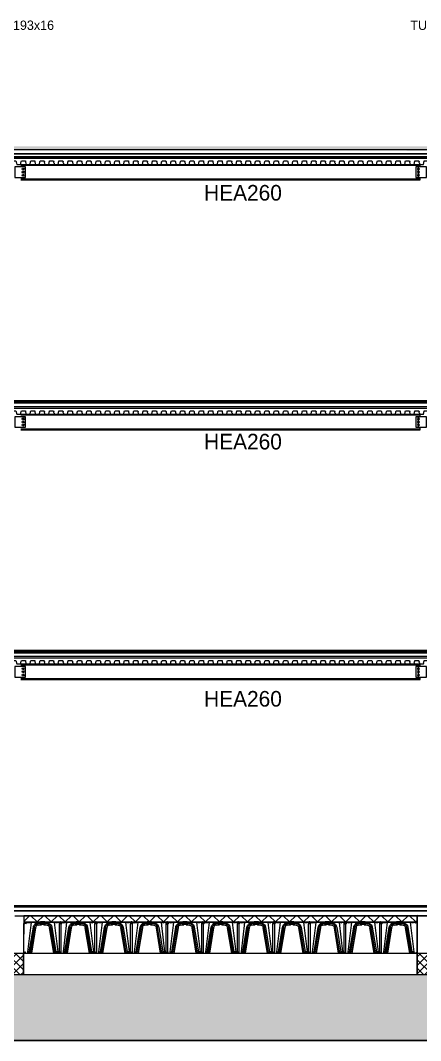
# Model space of a CAD drawing. Header units: millimetres. Extents: x -6949 to 549764, y -83146 to 127128.
# Drawn here: x 288671 to 295079, y 60513 to 76849 of the extents above; entities that cross this region are included whole.
import ezdxf

# ---------------------------------------------------------------- set-up
doc = ezdxf.new("R2010")
doc.units = ezdxf.units.MM
for name, color, linetype, lineweight in [('armatura', 1, 'Continuous', 15), ('bulloni', 5, 'Continuous', 9), ('fonda', 7, 'Continuous', 18), ('iglù', 252, 'Continuous', 9), ('Layer4', 7, 'Continuous', 15), ('piastra', 6, 'Continuous', 18), ('S-BEAM', 5, 'Continuous', 18), ('S-FSTN', 7, 'Continuous', 18), ('solaio2', 7, 'Continuous', 9)]:
    doc.layers.add(name, color=color, linetype=linetype, lineweight=lineweight)
doc.layers.add('quote', color=7, linetype='Continuous', lineweight=5, true_color=0x383838)
doc.styles.get("Standard").update_dxf_attribs({"font": ''})
doc.styles.get('Standard').set_extended_font_data('Bahnschrift Light')

# ---------------------------------------------------------------- blocks, each defined once
blk = doc.blocks.new('*U369')
at = {"layer": 'bulloni'}
blk.add_lwpolyline([(-16, 0), (-8, -14), (8, -14), (16, 0), (8, 14), (-8, 14)], close=True, dxfattribs=at)
for radius in [9, 7.88]:
    blk.add_circle((0, 0), radius, dxfattribs=at)
blk = doc.blocks.new('*U370')
at = {"color": 0, "linetype": 'ByBlock', "lineweight": -2, "transparency": 16777216}
for p in [(0, 0), (0, -50), (0, -100)]:
    blk.add_blockref('*U369', p, dxfattribs=at)
blk = doc.blocks.new('*U379')
at = {"layer": 'bulloni'}
blk.add_lwpolyline([(-16, 0), (-8, -14), (8, -14), (16, 0), (8, 14), (-8, 14)], close=True, dxfattribs=at)
for radius in [9, 7.88]:
    blk.add_circle((0, 0), radius, dxfattribs=at)
blk = doc.blocks.new('*U380')
at = {"color": 0, "linetype": 'ByBlock', "lineweight": -2, "transparency": 16777216}
for p in [(0, 0), (0, -50), (0, -100)]:
    blk.add_blockref('*U379', p, dxfattribs=at)
blk = doc.blocks.new('*U426')
at = {"layer": 'bulloni'}
blk.add_lwpolyline([(-16, 0), (-8, -14), (8, -14), (16, 0), (8, 14), (-8, 14)], close=True, dxfattribs=at)
for radius in [9, 7.88]:
    blk.add_circle((0, 0), radius, dxfattribs=at)
blk = doc.blocks.new('*U427')
at = {"color": 0, "linetype": 'ByBlock', "lineweight": -2, "transparency": 16777216}
for p in [(0, 0), (0, -50), (0, -100)]:
    blk.add_blockref('*U426', p, dxfattribs=at)
blk = doc.blocks.new('*U438')
at = {"layer": 'bulloni'}
blk.add_lwpolyline([(-16, 0), (-8, -14), (8, -14), (16, 0), (8, 14), (-8, 14)], close=True, dxfattribs=at)
for radius in [9, 7.88]:
    blk.add_circle((0, 0), radius, dxfattribs=at)
blk = doc.blocks.new('*U439')
at = {"color": 0, "linetype": 'ByBlock', "lineweight": -2, "transparency": 16777216}
for p in [(0, 0), (0, -50), (0, -100)]:
    blk.add_blockref('*U438', p, dxfattribs=at)
blk = doc.blocks.new('*U453')
at = {"layer": 'bulloni'}
blk.add_lwpolyline([(-16, 0), (-8, -14), (8, -14), (16, 0), (8, 14), (-8, 14)], close=True, dxfattribs=at)
for radius in [9, 7.88]:
    blk.add_circle((0, 0), radius, dxfattribs=at)
blk = doc.blocks.new('*U454')
at = {"color": 0, "linetype": 'ByBlock', "lineweight": -2, "transparency": 16777216}
for p in [(0, 0), (0, -50), (0, -100)]:
    blk.add_blockref('*U453', p, dxfattribs=at)
blk = doc.blocks.new('*U469')
at = {"layer": 'bulloni'}
blk.add_lwpolyline([(-16, 0), (-8, -14), (8, -14), (16, 0), (8, 14), (-8, 14)], close=True, dxfattribs=at)
for radius in [9, 7.88]:
    blk.add_circle((0, 0), radius, dxfattribs=at)
blk = doc.blocks.new('*U470')
at = {"color": 0, "linetype": 'ByBlock', "lineweight": -2, "transparency": 16777216}
for p in [(0, 0), (0, -50), (0, -100)]:
    blk.add_blockref('*U469', p, dxfattribs=at)
blk = doc.blocks.new('solido h 50')
at = {"linetype": 'Continuous'}
for p, q in [((107.6, 927.3), (108.9, 933.3)), ((110.2, 934.3), (113.1, 934.3)), ((115.6, 928.1), (114.5, 933.3)), ((117.8, 931.5), (115.8, 928.1)), ((140.9, 931.9), (123.5, 790.9)), ((126.8, 930.8), (126.5, 931.3)), ((140.8, 931.6), (126.8, 930.8)), ((140.9, 931.9), (140.9, 931.9)), ((140.9, 931.9), (140.9, 931.9)), ((140.9, 931.9), (140.9, 931.9)), ((140.9, 931.9), (140.9, 931.9)), ((141.6, 932.6), (141.6, 932.6)), ((150.4, 933.4), (150.3, 933.4)), ((174.8, 934.2), (174.6, 934.2)), ((177, 934.2), (174.7, 934.2)), ((176.1, 934.2), (174.8, 934.2)), ((177, 934.2), (176.1, 934.2)), ((177.3, 934.2), (177, 934.2)), ((177.3, 934.2), (177.3, 934.2)), ((177.3, 934.2), (177.3, 934.2)), ((177.9, 934.2), (177.3, 934.2)), ((177.9, 934.2), (177.3, 934.2)), ((177.9, 934.2), (177.9, 934.2)), ((179, 934.2), (177.9, 934.2)), ((206.9, 934.3), (186.3, 934.3)), ((186.3, 934.3), (206.9, 934.3)), ((191.9, 927.2), (193, 932.3)), ((200, 934.3), (193.2, 934.3)), ((193.2, 934.3), (193.2, 934.3)), ((199.3, 933), (193.9, 933)), ((200, 934.3), (200, 934.3)), ((200.1, 932.3), (201.2, 927.2)), ((242.8, 933.4), (242.8, 933.4)), ((251.6, 932.6), (251.6, 932.6)), ((252.3, 931.9), (252.3, 931.9)), ((252.3, 931.9), (252.3, 931.9)), ((252.3, 931.9), (252.3, 931.9)), ((252.3, 931.9), (252.3, 931.9)), ((252.3, 931.9), (269.6, 790.9)), ((267.8, 930.7), (252.3, 931.6)), ((278, 924.7), (279.6, 932.3)), ((280.5, 933), (281.9, 933)), ((282.8, 932.3), (284.5, 924.3)), ((107.6, 927.3), (107.6, 927.3)), ((107.6, 927.2), (107.6, 927.3)), ((107.6, 927.2), (107.6, 927.2)), ((107.6, 925.6), (107.6, 927.2)), ((107.6, 785.4), (107.6, 907.8)), ((151.9, 908.6), (132.4, 790.9)), ((136.8, 785.3), (157.1, 907.8)), ((163, 906.8), (142.7, 784.3)), ((142.7, 784.3), (163, 906.8)), ((151.9, 908.6), (151.9, 908.6)), ((163, 906.8), (163, 906.8)), ((163, 906.8), (163, 906.8)), ((190.6, 920.7), (190.6, 920.7)), ((190.6, 920.7), (190.7, 920.7)), ((190.6, 920.7), (190.7, 920.7)), ((190.6, 920.7), (190.6, 920.7)), ((191.4, 921.8), (191.3, 921.3)), ((191.3, 921.3), (191.3, 921.3)), ((191.3, 921.3), (191.3, 921.3)), ((191.6, 922.7), (191.4, 921.9)), ((191.4, 921.9), (191.4, 921.8)), ((191.6, 922.9), (191.6, 922.9)), ((191.6, 922.9), (191.6, 922.7)), ((191.6, 922.9), (191.6, 922.9)), ((192.2, 923.6), (192.2, 923.6)), ((201.5, 922.9), (201.5, 922.9)), ((201.6, 922.7), (201.5, 922.9)), ((201.5, 922.9), (201.5, 922.9)), ((201.7, 921.9), (201.6, 922.7)), ((201.8, 921.6), (201.7, 921.9)), ((201.9, 921.3), (201.8, 921.6)), ((201.9, 921.3), (201.9, 921.3)), ((201.9, 921.3), (201.9, 921.3)), ((202.5, 920.7), (202.6, 920.7)), ((202.6, 920.7), (202.9, 920.7)), ((202.9, 920.7), (202.6, 920.7)), ((230.2, 906.8), (230.2, 906.8)), ((250.4, 784.3), (230.2, 906.8)), ((230.2, 906.8), (230.2, 906.8)), ((230.2, 906.8), (250.4, 784.3)), ((256.3, 785.3), (236, 907.8)), ((241.2, 908.6), (241.2, 908.6)), ((260.7, 790.9), (241.2, 908.6)), ((277.7, 924.7), (274.2, 930.9)), ((277.7, 924.7), (277.7, 924.7)), ((278, 924.7), (278, 924.7)), ((278, 924.7), (278, 924.7)), ((278, 924.7), (278, 924.7)), ((284.5, 924.3), (284.5, 924.4)), ((284.5, 924.4), (284.5, 924.4)), ((286.3, 927.1), (284.7, 924.3)), ((284.8, 924.3), (284.7, 924.3)), ((287.1, 927.3), (286.6, 927.3)), ((287.1, 927.3), (287.1, 927.3)), ((287.1, 784.3), (287.1, 927.3)), ((107.6, 785.4), (108.2, 785.4)), ((107.6, 784.9), (107.6, 785.4)), ((108.2, 784.9), (107.6, 784.9)), ((107.6, 784.9), (107.6, 784.9)), ((108.2, 785.4), (108.6, 785.4)), ((108.5, 784.9), (108.2, 784.9)), ((108.5, 784.9), (109.7, 784.9)), ((109.8, 785.4), (108.6, 785.4)), ((112.7, 784.9), (109.7, 784.9)), ((109.8, 785.4), (112.2, 785.4)), ((113.5, 785.4), (112.2, 785.4)), ((113.9, 784.9), (112.7, 784.9)), ((112.8, 784.3), (112.7, 784.9)), ((112.8, 784.3), (114, 784.3)), ((114, 785.4), (113.5, 785.4)), ((113.9, 784.9), (130.1, 784.9)), ((114, 784.3), (113.9, 784.9)), ((123.5, 785.4), (114, 785.4)), ((114, 784.3), (130.1, 784.3)), ((123.5, 790.9), (123.4, 784.9)), ((124.4, 790.9), (123.5, 790.9)), ((124.4, 790.9), (132.5, 790.9)), ((130.1, 784.9), (136.4, 784.9)), ((136.8, 784.3), (130.1, 784.3)), ((131.5, 785.3), (132.5, 790.9)), ((135.3, 790.1), (134.9, 785)), ((137.3, 790.9), (136.2, 790.9)), ((136.8, 785.1), (136.8, 784.3)), ((141.1, 784.3), (136.8, 784.3)), ((141.1, 784.3), (142.7, 784.3)), ((252.1, 784.3), (250.4, 784.3)), ((256.5, 784.3), (252.1, 784.3)), ((255.9, 790.9), (256.9, 790.9)), ((256.3, 785.3), (256.4, 784.9)), ((256.8, 784.9), (256.4, 784.9)), ((256.4, 784.9), (256.5, 784.3)), ((256.5, 784.3), (256.9, 784.3)), ((287.1, 784.9), (256.8, 784.9)), ((256.8, 784.9), (256.8, 784.9)), ((256.9, 784.3), (256.9, 784.3)), ((263.1, 784.3), (256.9, 784.3)), ((258.3, 785), (257.8, 790.1)), ((268.7, 790.9), (260.7, 790.9)), ((261.6, 785.3), (260.7, 790.9)), ((279.3, 784.3), (263.1, 784.3)), ((268.7, 790.9), (269.6, 790.9)), ((269.6, 790.9), (269.7, 784.9)), ((279.3, 784.3), (280.5, 784.3)), ((279.9, 790.1), (279.5, 785)), ((286.7, 784.3), (280.5, 784.3)), ((281.8, 790.9), (280.8, 790.9)), ((283.2, 785), (282.7, 790.1)), ((287.1, 784.3), (286.7, 784.3))]:
    blk.add_line(p, q, dxfattribs=at)
for points in [[(173.4, 931, 0.136663), (161.4, 925.6, 0.075513), (156.2, 919.8, 0.069948), (152.9, 912.6, 0.0344), (151.9, 908.6)], [(157.1, 907.8, -0.089518), (159.9, 915.6, -0.08462), (164.5, 921.1, -0.102034), (171.3, 925, -0.039458), (174.2, 925.6)], [(175.1, 919.3, 0.133193), (168.5, 916.4, 0.106303), (164.5, 911.4, 0.076859), (163, 906.8)], [(191.6, 922.9, -0.162784), (192, 923.5, -0.095787), (192.2, 923.6)], [(201, 923.6, -0.128744), (201.2, 923.4, -0.135765), (201.5, 922.9)], [(218, 919.3, -0.115244), (223.8, 917, -0.089496), (227.6, 913.3, -0.111107), (230.2, 906.8)], [(236, 907.8, 0.089518), (233.3, 915.6, 0.08462), (228.7, 921.1, 0.102034), (221.9, 925, 0.039458), (219, 925.6)], [(241.2, 908.6, 0.07966), (238.3, 917.5, 0.08148), (233.1, 924.4, 0.113923), (223.6, 930.1, 0.040821), (219.8, 931)]]:
    blk.add_lwpolyline(points, format="xyb", dxfattribs=at)
for centre, radius, start, end in [((110.2, 933), 1.35, 90, 168), ((113.1, 933), 1.35, 12, 90), ((122.1, 929.1), 4.95, 27, 150), ((141.6, 931.9), 0.75, 91.9179, 173.9883), ((141.6, 931.8), 0.75, 91.9181, 173.9882), ((167.2, 680.5), 253.4, 91.6199, 95.8125), ((188.6, 116.1), 818.2, 90.9842, 92.0008), ((196.6, 773.8), 158.8, 91.2231, 98.3969), ((196.6, -692.2), 1626.5, 90.3633, 90.6196), ((186.3, 932.8), 1.5, 90, 90.3633), ((193.2, 933), 1.35, 90, 98.8655), ((193.9, 932.1), 0.9, 90, 168), ((199.3, 932.1), 0.9, 12, 90), ((200, 933), 1.35, 81.1345, 90), ((196.6, 773.8), 158.8, 81.6031, 88.7768), ((203.8, 90.8), 843.5, 88.01, 89.7898), ((225.9, 680.5), 253.4, 84.1906, 88.3832), ((251.6, 931.9), 0.75, 6.0149, 88.0851), ((251.6, 931.9), 0.75, 6.0148, 88.0852), ((271, 929.1), 3.6, 30, 152.9143), ((280.5, 932.1), 0.9, 90, 168), ((281.9, 932.1), 0.9, 12, 90), ((-10694, 899.6), 10801.6, 0.04323, 0.13798), ((108.2, 906.6), 1.17, 78.7223, 91.1428), ((115.7, 928.1), 0.159, 213.856, 328.0392), ((196.6, 773.8), 153.4, 89.9999, 98.3968), ((196.6, 773.8), 147, 92.3342, 98.3969), ((196.6, 773.8), 147, 92.3339, 98.3969), ((190.6, 921.5), 0.75, 276.8301, 347.6969), ((190.6, 921.5), 0.75, 276.7973, 347.7432), ((196.3, 767.4), 156.2, 89.9081, 91.5201), ((196.6, 773.8), 153.4, 81.6032, 90.0001), ((196.8, 763.3), 160.4, 88.5128, 90.0819), ((202.6, 921.5), 0.75, 192.2309, 262.2068), ((202.6, 921.5), 0.751, 192.2044, 262.2384), ((196.6, 773.8), 147, 81.6031, 87.5469), ((196.6, 773.8), 147, 81.6031, 87.5469), ((277.8, 924.8), 0.15, 213.9796, 339.3171), ((284.6, 924.4), 0.15, 200.4704, 330.0115), ((284.6, 924.4), 0.15, 192.0138, 329.9989), ((286.6, 927), 0.3, 90.0075, 149.9931), ((131.1, 785.3), 0.452, 269.7718, 350.4703), ((134.8, 785), 0.15, 270, 355), ((136.2, 790), 0.9, 90, 175), ((136.4, 785.3), 0.45, 270, 324.2654), ((136.4, 785.3), 0.45, 324.2654, 350.6), ((137.3, 790), 0.9, 56.716, 90), ((255.9, 790), 0.9, 90, 123.284), ((256.9, 790), 0.9, 5, 90), ((258.4, 785), 0.15, 185, 270), ((262.1, 785.3), 0.452, 189.5297, 270.2282), ((279.3, 785), 0.15, 270, 355), ((280.8, 790), 0.9, 90, 175), ((281.8, 790), 0.9, 5, 90), ((283.3, 785), 0.15, 185, 270)]:
    blk.add_arc(centre, radius, start, end, dxfattribs=at)
blk = doc.blocks.new('*U483')
at = {"layer": 'iglù', "linetype": 'Continuous', "xscale": -3.333639676299367, "yscale": 3.333639676299367, "zscale": 3.333639676299367}
blk.add_blockref('solido h 50', (658, -2865), dxfattribs=at)
blk = doc.blocks.new('*U484')
at = {"layer": 'S-BEAM', "color": 0, "linetype": 'ByBlock', "lineweight": -2, "transparency": 16777216}
for p in [(0, 0), (570, 0), (1140, 0), (1710, 0), (2280, 0), (2850, 0), (3420, 0), (3990, 0), (4560, 0), (5130, 0), (5700, 0)]:
    blk.add_blockref('*U483', p, dxfattribs=at)
blk = doc.blocks.new('*U487')
at = {"layer": 'Layer4'}
for points in [[(-110, 11), (-106, 27), (-44, 27), (-40, 11)], [(-35, -10), (-33, -9), (-36, 1), (-38, 11), (-40, 11)], [(35, -10), (33, -9), (36, 1), (38, 11), (40, 11)], [(40, 11), (44, 27), (106, 27), (110, 11)], [(-35, -10), (-31, -27), (31, -27), (35, -10)]]:
    blk.add_lwpolyline(points, dxfattribs=at)
blk = doc.blocks.new('*U488')
at = {"layer": 'fonda', "color": 0, "linetype": 'ByBlock', "lineweight": -2, "transparency": 16777216}
for p in [(22800, 0), (22950, 0), (23100, 0), (23250, 0), (23400, 0), (23550, 0), (23700, 0), (23850, 0), (24000, 0), (24150, 0), (24300, 0), (24450, 0), (24600, 0), (24750, 0), (24900, 0), (25050, 0), (25200, 0), (25350, 0), (25500, 0), (25650, 0), (25800, 0), (25950, 0), (26100, 0), (26250, 0), (26400, 0), (26550, 0), (26700, 0), (26850, 0), (27000, 0), (27150, 0), (27300, 0), (27450, 0), (27600, 0), (27750, 0), (27900, 0), (28050, 0), (28200, 0), (28350, 0), (28500, 0), (28650, 0), (28800, 0), (28950, 0), (29100, 0), (29250, 0)]:
    blk.add_blockref('*U487', p, dxfattribs=at)
blk = doc.blocks.new('*U489')
at = {"layer": 'Layer4'}
for points in [[(-110, 11), (-106, 27), (-44, 27), (-40, 11)], [(-35, -10), (-33, -9), (-36, 1), (-38, 11), (-40, 11)], [(35, -10), (33, -9), (36, 1), (38, 11), (40, 11)], [(40, 11), (44, 27), (106, 27), (110, 11)], [(-35, -10), (-31, -27), (31, -27), (35, -10)]]:
    blk.add_lwpolyline(points, dxfattribs=at)
blk = doc.blocks.new('*U490')
at = {"layer": 'fonda', "color": 0, "linetype": 'ByBlock', "lineweight": -2, "transparency": 16777216}
for p in [(22800, 0), (22950, 0), (23100, 0), (23250, 0), (23400, 0), (23550, 0), (23700, 0), (23850, 0), (24000, 0), (24150, 0), (24300, 0), (24450, 0), (24600, 0), (24750, 0), (24900, 0), (25050, 0), (25200, 0), (25350, 0), (25500, 0), (25650, 0), (25800, 0), (25950, 0), (26100, 0), (26250, 0), (26400, 0), (26550, 0), (26700, 0), (26850, 0), (27000, 0), (27150, 0), (27300, 0), (27450, 0), (27600, 0), (27750, 0), (27900, 0), (28050, 0), (28200, 0), (28350, 0), (28500, 0), (28650, 0), (28800, 0), (28950, 0), (29100, 0), (29250, 0)]:
    blk.add_blockref('*U489', p, dxfattribs=at)
blk = doc.blocks.new('*U491')
at = {"layer": 'Layer4'}
for points in [[(-110, 11), (-106, 27), (-44, 27), (-40, 11)], [(-35, -10), (-33, -9), (-36, 1), (-38, 11), (-40, 11)], [(35, -10), (33, -9), (36, 1), (38, 11), (40, 11)], [(40, 11), (44, 27), (106, 27), (110, 11)], [(-35, -10), (-31, -27), (31, -27), (35, -10)]]:
    blk.add_lwpolyline(points, dxfattribs=at)
blk = doc.blocks.new('*U492')
at = {"layer": 'fonda', "color": 0, "linetype": 'ByBlock', "lineweight": -2, "transparency": 16777216}
for p in [(22800, 0), (22950, 0), (23100, 0), (23250, 0), (23400, 0), (23550, 0), (23700, 0), (23850, 0), (24000, 0), (24150, 0), (24300, 0), (24450, 0), (24600, 0), (24750, 0), (24900, 0), (25050, 0), (25200, 0), (25350, 0), (25500, 0), (25650, 0), (25800, 0), (25950, 0), (26100, 0), (26250, 0), (26400, 0), (26550, 0), (26700, 0), (26850, 0), (27000, 0), (27150, 0), (27300, 0), (27450, 0), (27600, 0), (27750, 0), (27900, 0), (28050, 0), (28200, 0), (28350, 0), (28500, 0), (28650, 0), (28800, 0), (28950, 0), (29100, 0), (29250, 0)]:
    blk.add_blockref('*U491', p, dxfattribs=at)

msp = doc.modelspace()

# ---------------------------------------------------------------- hatches: boundary and pattern name
h = msp.add_hatch()
h.set_pattern_fill('EARTH', color=23, scale=41, angle=57)
h.set_pattern_definition([(57, (49914.32, -0.46), (-76.5511, 360.14466), [260.35, -260.35]), (57, (49832.44, 52.71), (-76.5511, 360.14466), [260.35, -260.35]), (57, (49750.56, 105.9), (-76.5511, 360.14466), [260.35, -260.35]), (147, (49741, 150.9), (-360.14466, -76.5511), [260.35, -260.35]), (147, (49794.17, 232.79), (-360.14466, -76.5511), [260.35, -260.35]), (147, (49847.34, 314.67), (-360.14466, -76.5511), [260.35, -260.35])])
h.paths.add_polyline_path([(305727.8, 62512.5), (304724.8, 62512.5), (304724.8, 61563), (264024.8, 61563), (264024.8, 62513), (263024.8, 62513), (263024.8, 60513), (301224.8, 60513), (305727.8, 60513)])
at = {"layer": 'fonda', "true_color": 0xc7c8ca}
h = msp.add_hatch(dxfattribs=at)
h.set_pattern_fill('GRAVEL', color=9, scale=2)
h.set_pattern_definition([(228.0127875, (-19933.751, 50.8), (-406.40000003, -457.19999997), [6.834429, -676.609673]), (184.969741, (-19938.323, 45.72), (609.599999759, 50.800002894), [11.728094, -1161.080978]), (132.5104471, (-19950.007, 44.704), (508.000000215, -558.799999805), [8.26963, -818.694456]), (267.273689, (-19969.819, 32.004), (50.800000106, 1015.999999995), [10.68009, -1057.3287485]), (292.8336542, (-19970.327, 21.336), (-254.000000021, 609.599999991), [10.472674, -1036.796155]), (357.273689, (-19966.263, 11.684), (-1015.999999995, 50.800000106), [10.68009, -1057.3287485]), (37.6942405, (-19955.595, 11.176), (-660.399999971, -508.000000038), [14.123873, -1398.262306]), (72.2553284, (-19944.419, 19.812), (355.600000096, 1117.59999997), [13.33439, -1320.105132]), (121.4295656, (-19940.355, 32.512), (-406.400000058, 660.399999965), [10.71626, -1060.910914]), (175.2363583, (-19945.943, 41.656), (558.79999999, -50.80000009), [12.234266, -599.478739]), (222.3974378, (-19958.135, 42.672), (-609.5999999805, -558.800000021), [15.821558, -1566.33545]), (138.8140748, (-19919.527, 31.496), (-355.59999998, 304.800000025), [5.400091, -534.6113165]), (171.4692344, (-19923.591, 35.052), (660.400000018, -101.599999885), [10.27364, -1017.09278]), (225, (-19933.75, 36.576), (-7e-15, -50.8), [7.184187, -64.657862]), (203.1985905, (-19937.307, 42.672), (254, 101.59999998), [3.868826, -383.012447]), (291.8014095, (-19940.863, 41.148), (-50.8, 152.4), [5.471312, -268.09506]), (30.9637565, (-19938.831, 36.068), (152.4, 101.6), [8.886393, -287.325963]), (161.565051, (-19931.211, 40.64), (101.6, -50.8), [6.425743, -154.217962]), (16.3895403, (-19970.327, 41.148), (508, 152.4), [9.00176, -891.1765335]), (70.346176, (-19961.691, 43.688), (-203.20000002, -558.799999993), [7.551979, -747.6443136]), (293.1985905, (-19931.211, 50.8), (-101.59999998, 254.00000001), [7.737602, -379.143672]), (343.6104597, (-19928.163, 43.688), (-508.00000001, 152.399999964), [9.00176, -891.1765335]), (339.4439548, (-19970.327, 9.652), (-254, 101.6), [8.680704, -425.354686]), (294.7751406, (-19962.199, 6.604), (-254.000000302, 558.799999863), [7.273442, -720.071868]), (66.8014095, (-19930.703, 0), (101.59999998, 254), [7.737602, -379.143672]), (17.3540246, (-19927.655, 7.112), (-660.399999987, -203.200000043), [8.515655, -843.04752]), (69.4439548, (-19955.595, 0), (-101.6, -254), [4.340352, -429.695038]), (101.3099325, (-19933.751, 0), (-50.8, 203.2), [2.590292, -256.439899]), (165.9637565, (-19934.259, 2.54), (152.4, -50.8), [10.472674, -198.981092]), (186.009006, (-19944.419, 5.08), (507.999999997, 50.800000027), [9.70534, -960.827297]), (303.6900675, (-19938.831, 31.496), (-50.8, 101.6), [7.326478, -175.835527]), (353.1572266, (-19934.767, 25.4), (863.600000005, -101.599999955), [12.791135, -1266.320181]), (60.9453959, (-19922.067, 23.876), (-203.200000006, -355.6), [5.230165, -517.787846]), (90, (-19919.527, 28.45), (-50.8, 50.8), [3.048, -47.752]), (120.2564372, (-19945.435, 6.604), (203.199999975, -355.600000014), [7.057339, -698.6788155]), (48.0127875, (-19948.991, 12.7), (406.400000034, 457.19999997), [13.668858, -669.775244]), (0, (-19939.847, 22.86), (50.8, 50.8), [13.208, -37.592]), (325.3048465, (-19926.639, 22.86), (508.000000192, -355.599999725), [8.032191, -795.1863345]), (254.054604, (-19920.035, 18.288), (-50.8, -203.2), [7.396582, -362.433001]), (207.64597536, (-19922.067, 11.176), (-965.200000035, -507.999999933), [12.042902, -1192.2492885]), (175.42607874, (-19932.735, 5.588), (-660.4, 50.8), [12.740589, -1261.316929])])
h.paths.add_polyline_path([(284165.8, 74834.2), (284165.8, 74779.5), (291665.8, 74779.5), (291665.8, 74834.2)])
h = msp.add_hatch(dxfattribs=at)
h.set_pattern_fill('GRAVEL', color=9, scale=2)
h.set_pattern_definition([(228.0127875, (-16933.751, 50.8), (-406.40000003, -457.19999997), [6.834429, -676.609673]), (184.969741, (-16938.323, 45.72), (609.599999759, 50.800002894), [11.728094, -1161.080978]), (132.5104471, (-16950.007, 44.704), (508.000000215, -558.799999805), [8.26963, -818.694456]), (267.273689, (-16969.819, 32.004), (50.800000106, 1015.999999995), [10.68009, -1057.3287485]), (292.8336542, (-16970.327, 21.336), (-254.000000021, 609.599999991), [10.472674, -1036.796155]), (357.273689, (-16966.263, 11.684), (-1015.999999995, 50.800000106), [10.68009, -1057.3287485]), (37.6942405, (-16955.595, 11.176), (-660.399999971, -508.000000038), [14.123873, -1398.262306]), (72.2553284, (-16944.419, 19.812), (355.600000096, 1117.59999997), [13.33439, -1320.105132]), (121.4295656, (-16940.355, 32.512), (-406.400000058, 660.399999965), [10.71626, -1060.910914]), (175.2363583, (-16945.943, 41.656), (558.79999999, -50.80000009), [12.234266, -599.478739]), (222.3974378, (-16958.135, 42.672), (-609.5999999805, -558.800000021), [15.821558, -1566.33545]), (138.8140748, (-16919.527, 31.496), (-355.59999998, 304.800000025), [5.400091, -534.6113165]), (171.4692344, (-16923.591, 35.052), (660.400000018, -101.599999885), [10.27364, -1017.09278]), (225, (-16933.75, 36.576), (-7e-15, -50.8), [7.184187, -64.657862]), (203.1985905, (-16937.307, 42.672), (254, 101.59999998), [3.868826, -383.012447]), (291.8014095, (-16940.863, 41.148), (-50.8, 152.4), [5.471312, -268.09506]), (30.9637565, (-16938.831, 36.068), (152.4, 101.6), [8.886393, -287.325963]), (161.565051, (-16931.211, 40.64), (101.6, -50.8), [6.425743, -154.217962]), (16.3895403, (-16970.327, 41.148), (508, 152.4), [9.00176, -891.1765335]), (70.346176, (-16961.691, 43.688), (-203.20000002, -558.799999993), [7.551979, -747.6443136]), (293.1985905, (-16931.211, 50.8), (-101.59999998, 254.00000001), [7.737602, -379.143672]), (343.6104597, (-16928.163, 43.688), (-508.00000001, 152.399999964), [9.00176, -891.1765335]), (339.4439548, (-16970.327, 9.652), (-254, 101.6), [8.680704, -425.354686]), (294.7751406, (-16962.199, 6.604), (-254.000000302, 558.799999863), [7.273442, -720.071868]), (66.8014095, (-16930.703, 0), (101.59999998, 254), [7.737602, -379.143672]), (17.3540246, (-16927.655, 7.112), (-660.399999987, -203.200000043), [8.515655, -843.04752]), (69.4439548, (-16955.595, 0), (-101.6, -254), [4.340352, -429.695038]), (101.3099325, (-16933.751, 0), (-50.8, 203.2), [2.590292, -256.439899]), (165.9637565, (-16934.259, 2.54), (152.4, -50.8), [10.472674, -198.981092]), (186.009006, (-16944.419, 5.08), (507.999999997, 50.800000027), [9.70534, -960.827297]), (303.6900675, (-16938.831, 31.496), (-50.8, 101.6), [7.326478, -175.835527]), (353.1572266, (-16934.767, 25.4), (863.600000005, -101.599999955), [12.791135, -1266.320181]), (60.9453959, (-16922.067, 23.876), (-203.200000006, -355.6), [5.230165, -517.787846]), (90, (-16919.527, 28.45), (-50.8, 50.8), [3.048, -47.752]), (120.2564372, (-16945.435, 6.604), (203.199999975, -355.600000014), [7.057339, -698.6788155]), (48.0127875, (-16948.991, 12.7), (406.400000034, 457.19999997), [13.668858, -669.775244]), (0, (-16939.847, 22.86), (50.8, 50.8), [13.208, -37.592]), (325.3048465, (-16926.639, 22.86), (508.000000192, -355.599999725), [8.032191, -795.1863345]), (254.054604, (-16920.035, 18.288), (-50.8, -203.2), [7.396582, -362.433001]), (207.64597536, (-16922.067, 11.176), (-965.200000035, -507.999999933), [12.042902, -1192.2492885]), (175.42607874, (-16932.735, 5.588), (-660.4, 50.8), [12.740589, -1261.316929])])
h.paths.add_polyline_path([(287165.8, 74834.2), (287165.8, 74779.5), (294665.8, 74779.5), (294665.8, 74834.2)])
h = msp.add_hatch(dxfattribs=at)
h.set_pattern_fill('GRAVEL', color=9, scale=2)
h.set_pattern_definition([(228.0127875, (-13933.751, 50.8), (-406.40000003, -457.19999997), [6.834429, -676.609673]), (184.969741, (-13938.323, 45.72), (609.599999759, 50.800002894), [11.728094, -1161.080978]), (132.5104471, (-13950.007, 44.704), (508.000000215, -558.799999805), [8.26963, -818.694456]), (267.273689, (-13969.819, 32.004), (50.800000106, 1015.999999995), [10.68009, -1057.3287485]), (292.8336542, (-13970.327, 21.336), (-254.000000021, 609.599999991), [10.472674, -1036.796155]), (357.273689, (-13966.263, 11.684), (-1015.999999995, 50.800000106), [10.68009, -1057.3287485]), (37.6942405, (-13955.595, 11.176), (-660.399999971, -508.000000038), [14.123873, -1398.262306]), (72.2553284, (-13944.419, 19.812), (355.600000096, 1117.59999997), [13.33439, -1320.105132]), (121.4295656, (-13940.355, 32.512), (-406.400000058, 660.399999965), [10.71626, -1060.910914]), (175.2363583, (-13945.943, 41.656), (558.79999999, -50.80000009), [12.234266, -599.478739]), (222.3974378, (-13958.135, 42.672), (-609.5999999805, -558.800000021), [15.821558, -1566.33545]), (138.8140748, (-13919.527, 31.496), (-355.59999998, 304.800000025), [5.400091, -534.6113165]), (171.4692344, (-13923.591, 35.052), (660.400000018, -101.599999885), [10.27364, -1017.09278]), (225, (-13933.75, 36.576), (-7e-15, -50.8), [7.184187, -64.657862]), (203.1985905, (-13937.307, 42.672), (254, 101.59999998), [3.868826, -383.012447]), (291.8014095, (-13940.863, 41.148), (-50.8, 152.4), [5.471312, -268.09506]), (30.9637565, (-13938.831, 36.068), (152.4, 101.6), [8.886393, -287.325963]), (161.565051, (-13931.211, 40.64), (101.6, -50.8), [6.425743, -154.217962]), (16.3895403, (-13970.327, 41.148), (508, 152.4), [9.00176, -891.1765335]), (70.346176, (-13961.691, 43.688), (-203.20000002, -558.799999993), [7.551979, -747.6443136]), (293.1985905, (-13931.211, 50.8), (-101.59999998, 254.00000001), [7.737602, -379.143672]), (343.6104597, (-13928.163, 43.688), (-508.00000001, 152.399999964), [9.00176, -891.1765335]), (339.4439548, (-13970.327, 9.652), (-254, 101.6), [8.680704, -425.354686]), (294.7751406, (-13962.199, 6.604), (-254.000000302, 558.799999863), [7.273442, -720.071868]), (66.8014095, (-13930.703, 0), (101.59999998, 254), [7.737602, -379.143672]), (17.3540246, (-13927.655, 7.112), (-660.399999987, -203.200000043), [8.515655, -843.04752]), (69.4439548, (-13955.595, 0), (-101.6, -254), [4.340352, -429.695038]), (101.3099325, (-13933.751, 0), (-50.8, 203.2), [2.590292, -256.439899]), (165.9637565, (-13934.259, 2.54), (152.4, -50.8), [10.472674, -198.981092]), (186.009006, (-13944.419, 5.08), (507.999999997, 50.800000027), [9.70534, -960.827297]), (303.6900675, (-13938.831, 31.496), (-50.8, 101.6), [7.326478, -175.835527]), (353.1572266, (-13934.767, 25.4), (863.600000005, -101.599999955), [12.791135, -1266.320181]), (60.9453959, (-13922.067, 23.876), (-203.200000006, -355.6), [5.230165, -517.787846]), (90, (-13919.527, 28.45), (-50.8, 50.8), [3.048, -47.752]), (120.2564372, (-13945.435, 6.604), (203.199999975, -355.600000014), [7.057339, -698.6788155]), (48.0127875, (-13948.991, 12.7), (406.400000034, 457.19999997), [13.668858, -669.775244]), (0, (-13939.847, 22.86), (50.8, 50.8), [13.208, -37.592]), (325.3048465, (-13926.639, 22.86), (508.000000192, -355.599999725), [8.032191, -795.1863345]), (254.054604, (-13920.035, 18.288), (-50.8, -203.2), [7.396582, -362.433001]), (207.64597536, (-13922.067, 11.176), (-965.200000035, -507.999999933), [12.042902, -1192.2492885]), (175.42607874, (-13932.735, 5.588), (-660.4, 50.8), [12.740589, -1261.316929])])
h.paths.add_polyline_path([(290165.8, 74834.2), (290165.8, 74779.5), (297665.8, 74779.5), (297665.8, 74834.2)])
h = msp.add_hatch(dxfattribs=at)
h.set_pattern_fill('GRAVEL', color=9, scale=2)
h.set_pattern_definition([(228.0127875, (-10933.751, 50.8), (-406.40000003, -457.19999997), [6.834429, -676.609673]), (184.969741, (-10938.323, 45.72), (609.599999759, 50.800002894), [11.728094, -1161.080978]), (132.5104471, (-10950.007, 44.704), (508.000000215, -558.799999805), [8.26963, -818.694456]), (267.273689, (-10969.819, 32.004), (50.800000106, 1015.999999995), [10.68009, -1057.3287485]), (292.8336542, (-10970.327, 21.336), (-254.000000021, 609.599999991), [10.472674, -1036.796155]), (357.273689, (-10966.263, 11.684), (-1015.999999995, 50.800000106), [10.68009, -1057.3287485]), (37.6942405, (-10955.595, 11.176), (-660.399999971, -508.000000038), [14.123873, -1398.262306]), (72.2553284, (-10944.419, 19.812), (355.600000096, 1117.59999997), [13.33439, -1320.105132]), (121.4295656, (-10940.355, 32.512), (-406.400000058, 660.399999965), [10.71626, -1060.910914]), (175.2363583, (-10945.943, 41.656), (558.79999999, -50.80000009), [12.234266, -599.478739]), (222.3974378, (-10958.135, 42.672), (-609.5999999805, -558.800000021), [15.821558, -1566.33545]), (138.8140748, (-10919.527, 31.496), (-355.59999998, 304.800000025), [5.400091, -534.6113165]), (171.4692344, (-10923.591, 35.052), (660.400000018, -101.599999885), [10.27364, -1017.09278]), (225, (-10933.75, 36.576), (-7e-15, -50.8), [7.184187, -64.657862]), (203.1985905, (-10937.307, 42.672), (254, 101.59999998), [3.868826, -383.012447]), (291.8014095, (-10940.863, 41.148), (-50.8, 152.4), [5.471312, -268.09506]), (30.9637565, (-10938.831, 36.068), (152.4, 101.6), [8.886393, -287.325963]), (161.565051, (-10931.211, 40.64), (101.6, -50.8), [6.425743, -154.217962]), (16.3895403, (-10970.327, 41.148), (508, 152.4), [9.00176, -891.1765335]), (70.346176, (-10961.691, 43.688), (-203.20000002, -558.799999993), [7.551979, -747.6443136]), (293.1985905, (-10931.211, 50.8), (-101.59999998, 254.00000001), [7.737602, -379.143672]), (343.6104597, (-10928.163, 43.688), (-508.00000001, 152.399999964), [9.00176, -891.1765335]), (339.4439548, (-10970.327, 9.652), (-254, 101.6), [8.680704, -425.354686]), (294.7751406, (-10962.199, 6.604), (-254.000000302, 558.799999863), [7.273442, -720.071868]), (66.8014095, (-10930.703, 0), (101.59999998, 254), [7.737602, -379.143672]), (17.3540246, (-10927.655, 7.112), (-660.399999987, -203.200000043), [8.515655, -843.04752]), (69.4439548, (-10955.595, 0), (-101.6, -254), [4.340352, -429.695038]), (101.3099325, (-10933.751, 0), (-50.8, 203.2), [2.590292, -256.439899]), (165.9637565, (-10934.259, 2.54), (152.4, -50.8), [10.472674, -198.981092]), (186.009006, (-10944.419, 5.08), (507.999999997, 50.800000027), [9.70534, -960.827297]), (303.6900675, (-10938.831, 31.496), (-50.8, 101.6), [7.326478, -175.835527]), (353.1572266, (-10934.767, 25.4), (863.600000005, -101.599999955), [12.791135, -1266.320181]), (60.9453959, (-10922.067, 23.876), (-203.200000006, -355.6), [5.230165, -517.787846]), (90, (-10919.527, 28.45), (-50.8, 50.8), [3.048, -47.752]), (120.2564372, (-10945.435, 6.604), (203.199999975, -355.600000014), [7.057339, -698.6788155]), (48.0127875, (-10948.991, 12.7), (406.400000034, 457.19999997), [13.668858, -669.775244]), (0, (-10939.847, 22.86), (50.8, 50.8), [13.208, -37.592]), (325.3048465, (-10926.639, 22.86), (508.000000192, -355.599999725), [8.032191, -795.1863345]), (254.054604, (-10920.035, 18.288), (-50.8, -203.2), [7.396582, -362.433001]), (207.64597536, (-10922.067, 11.176), (-965.200000035, -507.999999933), [12.042902, -1192.2492885]), (175.42607874, (-10932.735, 5.588), (-660.4, 50.8), [12.740589, -1261.316929])])
h.paths.add_polyline_path([(293165.8, 74834.2), (293165.8, 74779.5), (300665.8, 74779.5), (300665.8, 74834.2)])
at = {"layer": 'fonda'}
h = msp.add_hatch(dxfattribs=at)
h.set_pattern_fill('ANSI37', color=256, scale=30)
h.paths.add_polyline_path([(287953.9, 61913.5), (287524.8, 61913.5), (287524.8, 61913), (287524.8, 61563.4), (288720.9, 61563.4), (288721.9, 61913.3), (288295.7, 61914.4), (288295.7, 62512.9), (287953.9, 62512.9)])
h = msp.add_hatch(dxfattribs=at)
h.set_pattern_fill('ANSI37', color=256, scale=30)
h.paths.add_polyline_path([(295453.9, 61913.5), (295024.8, 61913.5), (295024.8, 61913), (295024.8, 61563.4), (296220.9, 61563.4), (296221.9, 61913.3), (295795.7, 61914.4), (295795.7, 62512.9), (295453.9, 62512.9)])
at = {"layer": 'S-BEAM', "true_color": 0xc7c8ca}
h = msp.add_hatch(dxfattribs=at)
h.set_pattern_fill('ANSI37', color=9, scale=50)
h.paths.add_polyline_path([(295024.9, 62513.1), (288724.8, 62513), (288724.8, 62413), (295024.9, 62413.1)])
at = {"layer": 'S-FSTN', "true_color": 0xc7c8ca}
h = msp.add_hatch(dxfattribs=at)
h.set_pattern_fill('GRAVEL', color=9, scale=2.8, angle=53)
h.paths.add_polyline_path([(282624.8, 74793.4), (300165.1, 74753.4), (300763.1, 74753.4), (300763.1, 74813.4), (265083.2, 74813.4), (265083.9, 74753.4)])

# ---------------------------------------------------------------- linework, layer by layer
msp.add_line((300165.8, 74713.4), (265083.8, 74713.4))
at = {"color": 0, "lineweight": 9}
for points in [[(265083.8, 74779.5), (303665.8, 74779.5), (303665.8, 74713.4), (265083.8, 74713.4)], [(265083.8, 70764.8), (303665.8, 70764.8), (303665.8, 70748.4), (265083.8, 70748.4)], [(265083.8, 70748.4), (303665.8, 70748.4), (303665.8, 70728.4), (265083.8, 70728.4)], [(265083.8, 66764.8), (303665.8, 66764.8), (303665.8, 66748.4), (265083.8, 66748.4)], [(265083.8, 66748.4), (303665.8, 66748.4), (303665.8, 66728.4), (265083.8, 66728.4)]]:
    msp.add_lwpolyline(points, close=True, dxfattribs=at)
for points in [[(303665.8, 74713.4), (265083.8, 74713.4), (265083.8, 74663.4), (303665.8, 74663.4)], [(265024.8, 62669.8), (303724.8, 62669.8), (303724.8, 62653.4), (265024.8, 62653.4)]]:
    msp.add_lwpolyline(points, close=True)
for points in [[(265083.8, 70663.4), (265083.8, 70723.4), (303665.8, 70723.4), (303665.8, 70663.4), (265083.8, 70663.4)], [(265083.8, 66663.4), (265083.8, 66723.4), (303665.8, 66723.4), (303665.8, 66663.4), (265083.8, 66663.4)]]:
    msp.add_lwpolyline(points, dxfattribs=at)
for points in [[(265024.8, 62513.4), (265024.8, 62593.4), (303724.8, 62593.4)], [(264024.8, 62513), (263024.8, 62513), (263024.8, 60513), (301224.8, 60513), (305727.8, 60513), (305727.8, 62512.5), (304724.8, 62512.5)], [(295024.8, 61913.5), (295024.8, 62513), (295194.8, 62513)]]:
    msp.add_lwpolyline(points)
at = {"layer": 'armatura'}
for points in [[(265113.8, 74640.4), (303644.1, 74640.4)], [(265113.8, 70640.4), (303644.1, 70640.4)], [(265113.8, 66640.4), (303644.1, 66640.4)]]:
    msp.add_lwpolyline(points, dxfattribs=at)
at = {"layer": 'fonda'}
for points in [[(287953.9, 61913.5), (287953.9, 62512.9), (288295.7, 62512.9), (288295.7, 61914.4), (288721.9, 61913.3), (288720.9, 61563.4), (287524.8, 61563.4), (287524.8, 61913.5)], [(295453.9, 61913.5), (295453.9, 62512.9), (295795.7, 62512.9), (295795.7, 61914.4), (296221.9, 61913.3), (296220.9, 61563.4), (295024.8, 61563.4), (295024.8, 61913.5)], [(288721.9, 61913.3), (295024.8, 61913.4), (295024.8, 61563.9), (288720.9, 61563.4)]]:
    msp.add_lwpolyline(points, close=True, dxfattribs=at)
for points in [[(288582.8, 62513), (288724.8, 62512.3)], [(295024.8, 62513.4), (288724.8, 62513), (288721.9, 61913.3), (295024.8, 61913.4), (295024.8, 62513.4)], [(295024.9, 62513), (288724.8, 62513), (288721.9, 61913.3), (295024.8, 61913.5), (295024.9, 62513)]]:
    msp.add_lwpolyline(points, dxfattribs=at)
at = {"layer": 'piastra'}
for points in [[(288752.4, 74503.4), (288582.4, 74503.4), (288582.4, 74333.4), (288752.4, 74333.4)], [(295173.8, 74503.4), (295003.8, 74503.4), (295003.8, 74333.4), (295173.8, 74333.4)], [(288752.4, 70503.4), (288582.4, 70503.4), (288582.4, 70333.4), (288752.4, 70333.4)], [(295173.8, 70503.4), (295003.8, 70503.4), (295003.8, 70333.4), (295173.8, 70333.4)], [(288752.4, 66503.4), (288582.4, 66503.4), (288582.4, 66333.4), (288752.4, 66333.4)], [(295173.8, 66503.4), (295003.8, 66503.4), (295003.8, 66333.4), (295173.8, 66333.4)]]:
    msp.add_lwpolyline(points, close=True, dxfattribs=at)
at = {"layer": 'S-BEAM'}
for p, q in [((288675.8, 74543.4), (295073.8, 74543.4)), ((288675.8, 74530.9), (295073.8, 74530.9)), ((295073.8, 74503.4), (295073.8, 74543.4)), ((295073.8, 74293.4), (295073.8, 74333.4)), ((295073.8, 74305.9), (288675.8, 74305.9)), ((288675.8, 74293.4), (295073.8, 74293.4)), ((288675.8, 70543.4), (295073.8, 70543.4)), ((288675.8, 70530.9), (295073.8, 70530.9)), ((295073.8, 70503.4), (295073.8, 70543.4)), ((295073.8, 70305.9), (288675.8, 70305.9)), ((288675.8, 70293.4), (295073.8, 70293.4)), ((295073.8, 70293.4), (295073.8, 70333.4)), ((288675.8, 66543.4), (295073.8, 66543.4)), ((288675.8, 66530.9), (295073.8, 66530.9)), ((295073.8, 66503.4), (295073.8, 66543.4)), ((295073.8, 66293.4), (295073.8, 66333.4)), ((295073.8, 66305.9), (288675.8, 66305.9)), ((288675.8, 66293.4), (295073.8, 66293.4))]:
    msp.add_line(p, q, dxfattribs=at)
at = {"layer": 'solaio2'}
for points in [[(265083.8, 74543.4), (265083.8, 74663.4), (303665.8, 74663.4), (303665.8, 74561), (303665.8, 74543.4), (303613.3, 74543.4), (303609, 74561)], [(288724.8, 62513), (295024.9, 62512.6)], [(288724.8, 62413), (295024.9, 62413.1)]]:
    msp.add_lwpolyline(points, dxfattribs=at)

# ---------------------------------------------------------------- block references
at = {"xscale": -1}
for name, p in [('*U454', (288712.4, 74468.4)), ('*U370', (288712.4, 70468.4)), ('*U380', (288712.4, 66468.4))]:
    msp.add_blockref(name, p, dxfattribs=at)
for name, p in [('*U470', (295043.8, 74468.4)), ('*U427', (295043.8, 70468.4)), ('*U439', (295043.8, 66468.4))]:
    msp.add_blockref(name, p)
at = {"layer": 'fonda'}
for name, p in [('*U492', (265844.1, 74570.9)), ('*U490', (265844.1, 70570.9)), ('*U488', (265844.1, 66570.9))]:
    msp.add_blockref(name, p, dxfattribs=at)
at = {"layer": 'S-BEAM'}
msp.add_blockref('*U484', (289024, 62163), dxfattribs=at)

# ---------------------------------------------------------------- texts
at = {"layer": 'quote', "attachment_point": 1}
for s, width, insert, char_height in [('TUBOLARE 193x16', 2404.483, (287415, 76846.4), 150), ('TUBOLARE 193x16', 2404.483, (294915, 76846.4), 150), ('HEA260', 854.219, (291612.3, 74213.7), 250), ('HEA260', 854.219, (291612.3, 70229), 250), ('HEA260', 854.219, (291612.3, 66110.8), 250)]:
    msp.add_mtext_dynamic_manual_height_columns(s, width=width, gutter_width=1, heights=[0], dxfattribs=dict(at, insert=insert, char_height=char_height))

doc.saveas('drawing.dxf')
